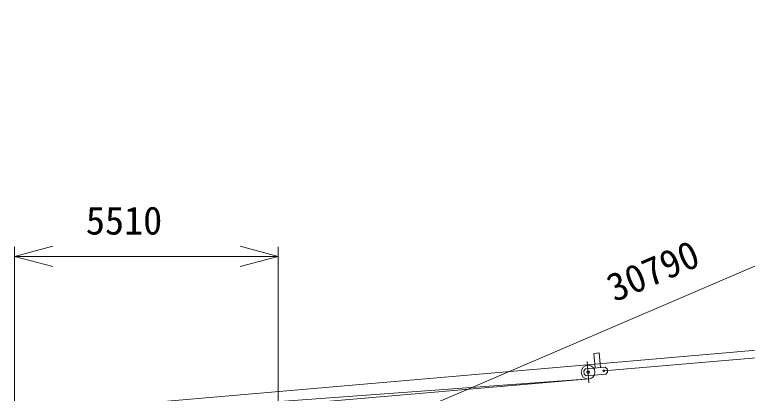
# Model space of a CAD drawing. Units: millimetres, scale not verified. Extents: x -37082 to 37030, y -50564 to 50567.
# Drawn here: x -28186 to -12874, y 21582 to 29493 of the extents above; entities that cross this region are included whole.
import ezdxf
from ezdxf.enums import TextEntityAlignment as Align

# ---------------------------------------------------------------- set-up
doc = ezdxf.new("R2010")
doc.units = ezdxf.units.MM
doc.header["$LTSCALE"] = 80
doc.layers.add('0-1_10 常用実線', color=3, linetype='Continuous', lineweight=18)
doc.layers.add('0-4_05 寸法', color=7, linetype='Continuous', lineweight=18)
doc.styles.add('ＭＳ ゴシック', font='')
doc.styles.get('ＭＳ ゴシック').set_extended_font_data('MS Gothic')

msp = doc.modelspace()

# ---------------------------------------------------------------- linework, layer by layer
at = {"layer": '0-1_10 常用実線'}
for p, q in [((-27483.23, 21206.26), (17109.08, 25064.72)), ((-15873.95, 22051.8), (17126.39, 24864.71)), ((-16079.59, 22415.65), (-15968, 22425.17)), ((-16079.59, 22415.65), (-16053.69, 22111.76)), ((-15968, 22425.17), (-15942.09, 22121.27)), ((-16221.61, 22245), (-16183.67, 21799.93)), ((-16253.96, 22094.68), (-16290.42, 22051.43)), ((-16290.42, 22051.43), (-16284.47, 21981.68)), ((-16253.96, 22094.68), (-15845.44, 22129.51)), ((-15845.44, 22129.51), (-15802.19, 22093.05)), ((-15802.19, 22093.05), (-15796.24, 22023.3)), ((-16284.47, 21981.68), (-16241.22, 21945.23)), ((-16241.22, 21945.23), (-15832.7, 21980.05)), ((-15832.7, 21980.05), (-15796.24, 22023.3)), ((-27491.09, 21061.57), (-16171.48, 21882.43)), ((-27221.9, 20940.5), (-16169.67, 21882.58))]:
    msp.add_line(p, q, dxfattribs=at)
for centre, radius in [((-16202.75, 22023.78), 143.5), ((-16202.75, 22023.78), 27.5), ((-15873.95, 22051.8), 22.5)]:
    msp.add_circle(centre, radius, dxfattribs=at)
at = {"layer": '0-4_05 寸法'}
for p, q in [((-27291.32, 17993.75), (-461.75, 29492.91)), ((-28186.36, 20485.29), (-28186.36, 24642.76)), ((-22676.36, 18976.54), (-22676.36, 24642.76)), ((-28186.36, 24442.76), (-27386.36, 24442.76)), ((-23476.36, 24442.76), (-27386.36, 24442.76)), ((-22676.36, 24442.76), (-23476.36, 24442.76))]:
    msp.add_line(p, q, dxfattribs=at)
for points in [[(-27386.36, 24228.4), (-28186.36, 24442.76), (-27386.36, 24657.12)], [(-23476.36, 24657.12), (-22676.36, 24442.76), (-23476.36, 24228.4)]]:
    msp.add_lwpolyline(points, dxfattribs=at)

# ---------------------------------------------------------------- texts
at = {"layer": '0-4_05 寸法', "style": 'ＭＳ ゴシック'}
msp.add_text('5510', height=586.5, dxfattribs=at).set_placement((-26698.02, 24722.76), align=Align.BOTTOM_LEFT)
msp.add_text('30790', height=586.5, rotation=23.2, dxfattribs=at).set_placement((-15580.01, 23317.85), align=Align.BOTTOM_LEFT)

doc.saveas('drawing.dxf')
